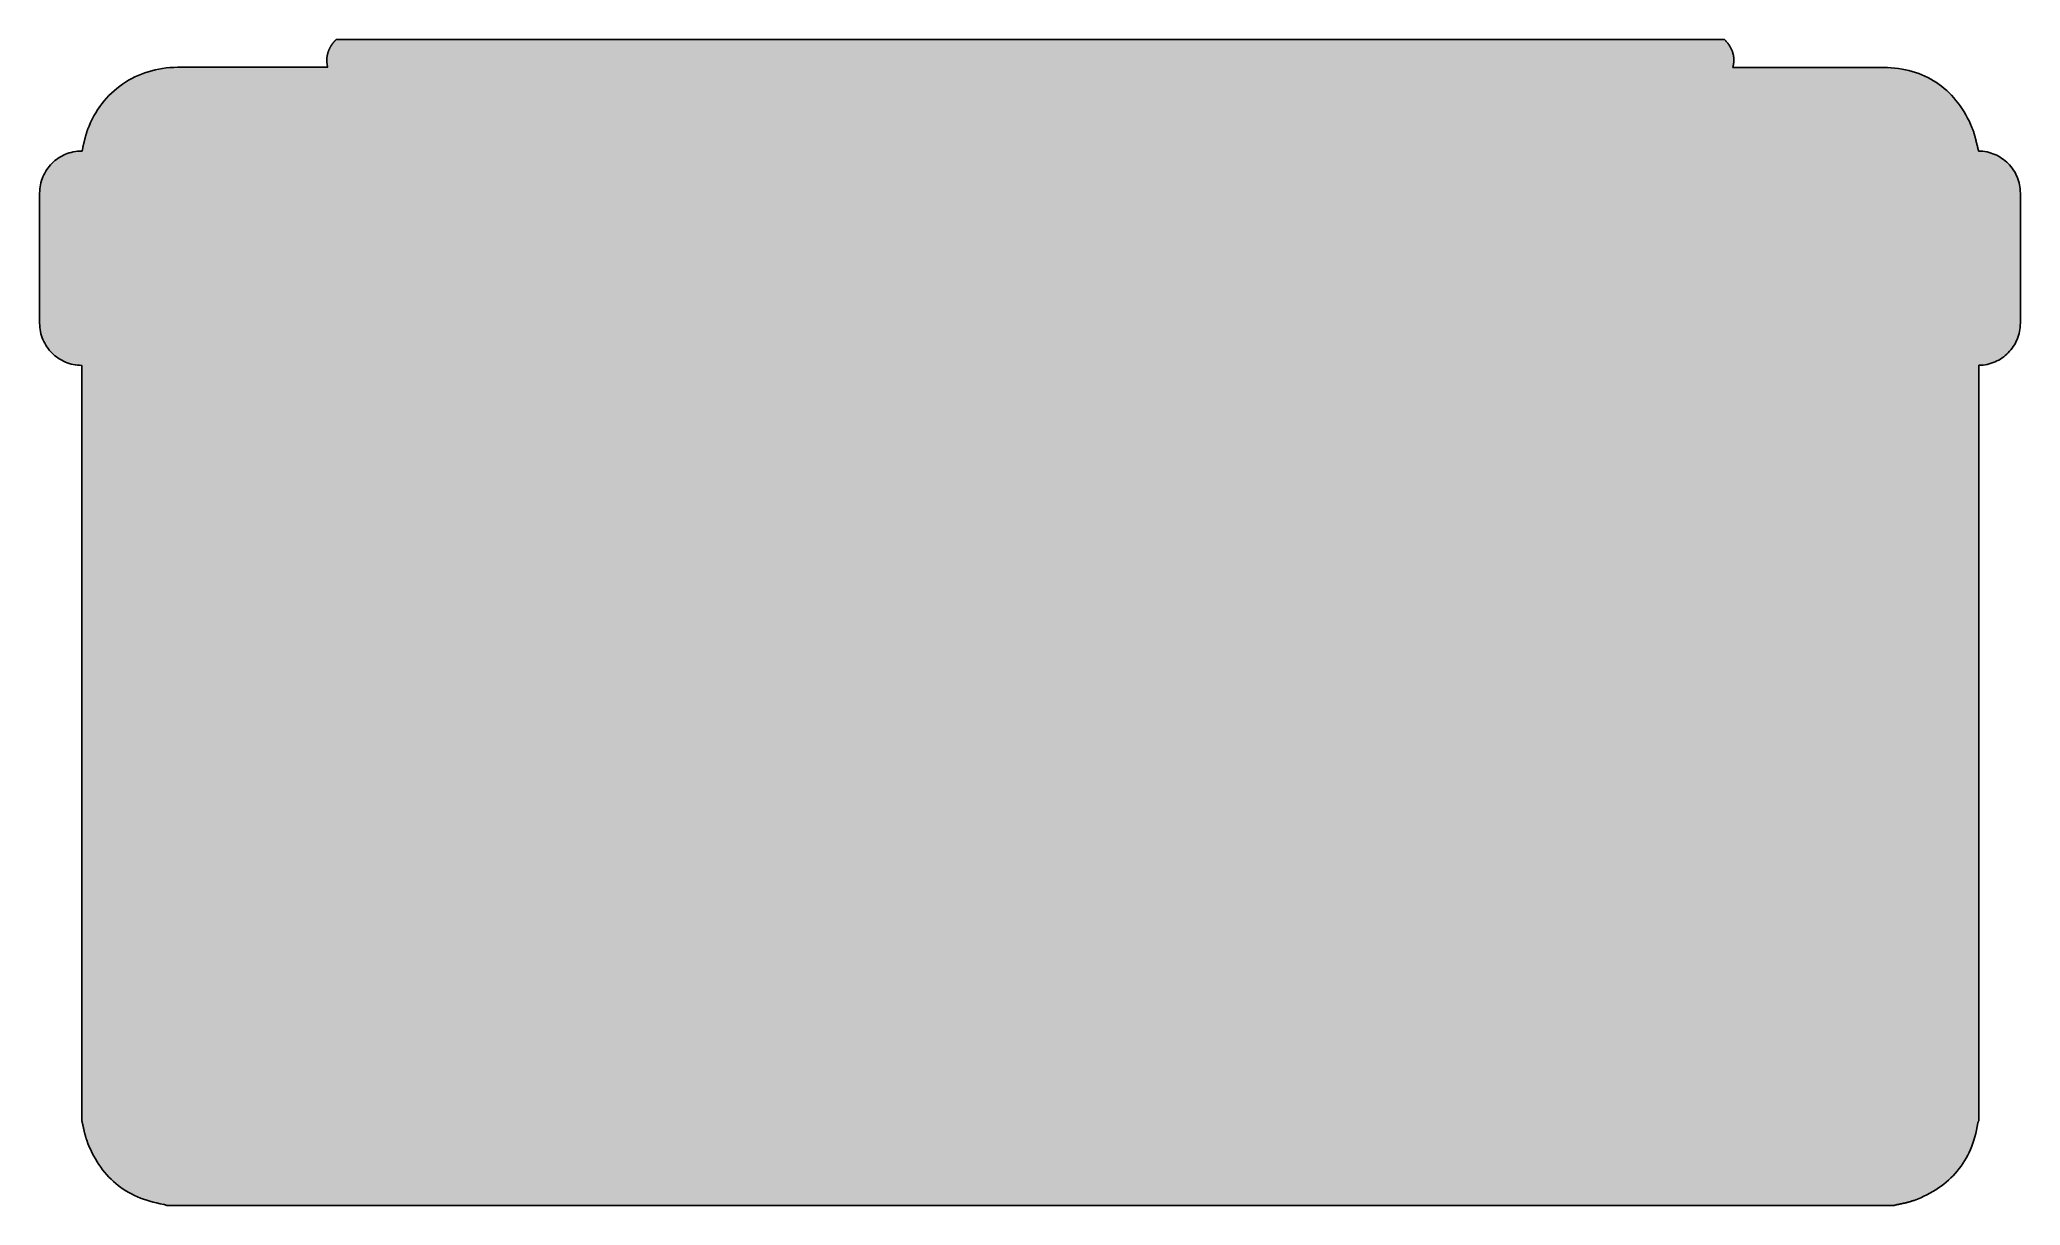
# Model space of a CAD drawing. Extents: x 82.7 to 132.4, y -12.6 to 16.7.
import ezdxf

# ---------------------------------------------------------------- set-up
doc = ezdxf.new("R2010")
doc.units = 0
doc.header["$MEASUREMENT"] = 0
doc.layers.add('BOARD_ART', color=7, linetype='CONTINUOUS')

msp = doc.modelspace()

# ---------------------------------------------------------------- hatches: boundary and pattern name
at = {"layer": 'BOARD_ART'}
h = msp.add_hatch(color=7, dxfattribs=at)
h.dxf.hatch_style = 2
h.paths.add_polyline_path([(131.304, 13.859), (131.298, 13.88), (131.293, 13.901), (131.287, 13.921), (131.282, 13.942), (131.277, 13.963), (131.272, 13.984), (131.267, 14.004), (131.261, 14.025), (131.256, 14.046), (131.251, 14.067), (131.246, 14.088), (131.241, 14.109), (131.236, 14.13), (131.231, 14.15), (131.226, 14.171), (131.22, 14.192), (131.215, 14.212), (131.209, 14.233), (131.204, 14.254), (131.198, 14.274), (131.192, 14.295), (131.186, 14.315), (131.18, 14.335), (131.173, 14.355), (131.166, 14.375), (131.159, 14.395), (131.152, 14.415), (131.145, 14.435), (131.137, 14.454), (131.129, 14.474), (131.121, 14.493), (131.112, 14.512), (131.072, 14.599), (131.029, 14.682), (130.985, 14.764), (130.938, 14.842), (130.89, 14.918), (130.841, 14.991), (130.789, 15.062), (130.735, 15.13), (130.68, 15.196), (130.623, 15.258), (130.564, 15.318), (130.504, 15.376), (130.441, 15.431), (130.377, 15.483), (130.311, 15.532), (130.244, 15.579), (130.174, 15.623), (130.103, 15.665), (130.03, 15.703), (129.956, 15.739), (129.879, 15.772), (129.801, 15.803), (129.721, 15.831), (129.64, 15.856), (129.557, 15.878), (129.472, 15.897), (129.385, 15.914), (129.297, 15.928), (129.206, 15.939), (129.115, 15.947), (129.021, 15.953), (128.926, 15.956), (128.808, 15.956), (128.689, 15.956), (128.571, 15.956), (128.453, 15.956), (128.335, 15.956), (128.216, 15.956), (128.098, 15.956), (127.98, 15.956), (127.862, 15.956), (127.743, 15.956), (127.625, 15.956), (127.507, 15.956), (127.388, 15.956), (127.27, 15.956), (127.152, 15.956), (127.034, 15.956), (126.915, 15.956), (126.797, 15.956), (126.679, 15.957), (126.561, 15.957), (126.442, 15.957), (126.324, 15.957), (126.206, 15.957), (126.087, 15.957), (125.969, 15.957), (125.851, 15.957), (125.733, 15.957), (125.614, 15.957), (125.496, 15.957), (125.378, 15.957), (125.26, 15.957), (125.141, 15.957), (125.142, 15.959), (125.142, 15.96), (125.143, 15.962), (125.143, 15.963), (125.143, 15.964), (125.144, 15.966), (125.144, 15.967), (125.144, 15.969), (125.145, 15.97), (125.145, 15.972), (125.146, 15.973), (125.146, 15.975), (125.146, 15.976), (125.147, 15.978), (125.147, 15.979), (125.147, 15.98), (125.148, 15.982), (125.148, 15.983), (125.148, 15.985), (125.149, 15.986), (125.149, 15.988), (125.149, 15.989), (125.149, 15.991), (125.15, 15.992), (125.15, 15.994), (125.15, 15.995), (125.151, 15.996), (125.151, 15.998), (125.151, 15.999), (125.152, 16.001), (125.152, 16.002), (125.152, 16.004), (125.152, 16.005), (125.152, 16.006), (125.153, 16.008), (125.153, 16.009), (125.153, 16.01), (125.153, 16.011), (125.153, 16.013), (125.154, 16.014), (125.154, 16.015), (125.154, 16.016), (125.154, 16.018), (125.154, 16.019), (125.155, 16.02), (125.155, 16.021), (125.155, 16.022), (125.155, 16.024), (125.155, 16.025), (125.156, 16.026), (125.156, 16.027), (125.156, 16.028), (125.156, 16.03), (125.157, 16.031), (125.157, 16.032), (125.157, 16.033), (125.157, 16.034), (125.157, 16.036), (125.158, 16.037), (125.158, 16.038), (125.158, 16.039), (125.158, 16.04), (125.158, 16.041), (125.158, 16.043), (125.159, 16.044), (125.159, 16.045), (125.159, 16.046), (125.159, 16.048), (125.16, 16.049), (125.16, 16.05), (125.16, 16.052), (125.16, 16.053), (125.161, 16.054), (125.161, 16.056), (125.161, 16.057), (125.161, 16.058), (125.161, 16.06), (125.162, 16.061), (125.162, 16.062), (125.162, 16.063), (125.162, 16.065), (125.162, 16.066), (125.162, 16.067), (125.162, 16.069), (125.162, 16.07), (125.163, 16.071), (125.163, 16.073), (125.163, 16.074), (125.163, 16.075), (125.163, 16.077), (125.163, 16.078), (125.163, 16.079), (125.163, 16.08), (125.163, 16.082), (125.163, 16.083), (125.163, 16.084), (125.163, 16.086), (125.164, 16.088), (125.164, 16.09), (125.164, 16.091), (125.164, 16.093), (125.164, 16.095), (125.165, 16.097), (125.165, 16.099), (125.165, 16.1), (125.165, 16.102), (125.165, 16.104), (125.165, 16.106), (125.165, 16.108), (125.166, 16.109), (125.166, 16.111), (125.166, 16.113), (125.166, 16.115), (125.166, 16.117), (125.166, 16.119), (125.166, 16.12), (125.166, 16.122), (125.166, 16.124), (125.166, 16.126), (125.166, 16.128), (125.166, 16.129), (125.166, 16.131), (125.166, 16.133), (125.166, 16.135), (125.166, 16.137), (125.166, 16.138), (125.166, 16.14), (125.166, 16.142), (125.166, 16.159), (125.165, 16.176), (125.164, 16.193), (125.163, 16.21), (125.161, 16.227), (125.158, 16.244), (125.155, 16.26), (125.152, 16.277), (125.148, 16.293), (125.144, 16.31), (125.139, 16.326), (125.134, 16.343), (125.129, 16.359), (125.123, 16.375), (125.116, 16.391), (125.109, 16.407), (125.102, 16.423), (125.094, 16.439), (125.086, 16.455), (125.077, 16.471), (125.068, 16.486), (125.058, 16.502), (125.048, 16.517), (125.037, 16.533), (125.026, 16.548), (125.014, 16.564), (125.002, 16.579), (124.99, 16.594), (124.977, 16.609), (124.963, 16.624), (124.949, 16.639), (124.935, 16.654), (123.847, 16.654), (122.759, 16.654), (121.67, 16.654), (120.582, 16.654), (119.494, 16.654), (118.406, 16.654), (117.318, 16.654), (116.23, 16.654), (115.141, 16.654), (114.053, 16.654), (112.965, 16.654), (111.877, 16.654), (110.789, 16.654), (109.7, 16.654), (108.612, 16.654), (107.524, 16.654), (106.436, 16.654), (105.348, 16.654), (104.26, 16.654), (103.171, 16.654), (102.083, 16.654), (100.995, 16.654), (99.907, 16.654), (98.819, 16.654), (97.731, 16.654), (96.642, 16.654), (95.554, 16.654), (94.466, 16.654), (93.378, 16.654), (92.29, 16.654), (91.202, 16.654), (90.113, 16.654), (90.11, 16.65), (90.106, 16.646), (90.103, 16.643), (90.099, 16.639), (90.096, 16.635), (90.092, 16.631), (90.089, 16.627), (90.085, 16.624), (90.082, 16.62), (90.078, 16.616), (90.075, 16.612), (90.072, 16.609), (90.068, 16.605), (90.065, 16.601), (90.062, 16.597), (90.059, 16.593), (90.056, 16.59), (90.052, 16.586), (90.049, 16.582), (90.046, 16.578), (90.043, 16.574), (90.04, 16.571), (90.037, 16.567), (90.034, 16.563), (90.031, 16.559), (90.028, 16.556), (90.025, 16.552), (90.022, 16.548), (90.019, 16.544), (90.017, 16.54), (90.014, 16.537), (90.011, 16.533), (90.009, 16.53), (90.007, 16.526), (90.004, 16.523), (90.002, 16.52), (90, 16.517), (89.998, 16.514), (89.996, 16.51), (89.994, 16.507), (89.992, 16.504), (89.99, 16.5), (89.988, 16.497), (89.986, 16.494), (89.984, 16.491), (89.982, 16.487), (89.98, 16.484), (89.978, 16.481), (89.976, 16.477), (89.974, 16.474), (89.972, 16.471), (89.97, 16.467), (89.968, 16.464), (89.967, 16.461), (89.965, 16.457), (89.963, 16.454), (89.961, 16.451), (89.96, 16.447), (89.958, 16.444), (89.957, 16.441), (89.955, 16.437), (89.953, 16.434), (89.952, 16.431), (89.95, 16.427), (89.949, 16.424), (89.947, 16.421), (89.946, 16.418), (89.944, 16.415), (89.943, 16.411), (89.941, 16.408), (89.94, 16.405), (89.938, 16.402), (89.937, 16.399), (89.935, 16.395), (89.934, 16.392), (89.933, 16.389), (89.931, 16.386), (89.93, 16.383), (89.929, 16.379), (89.927, 16.376), (89.926, 16.373), (89.925, 16.37), (89.924, 16.367), (89.922, 16.363), (89.921, 16.36), (89.92, 16.357), (89.919, 16.354), (89.918, 16.351), (89.917, 16.347), (89.916, 16.344), (89.915, 16.341), (89.914, 16.338), (89.913, 16.335), (89.912, 16.331), (89.911, 16.328), (89.91, 16.325), (89.907, 16.314), (89.904, 16.303), (89.901, 16.292), (89.898, 16.281), (89.896, 16.27), (89.894, 16.259), (89.892, 16.248), (89.89, 16.237), (89.888, 16.225), (89.887, 16.214), (89.886, 16.203), (89.885, 16.192), (89.884, 16.18), (89.883, 16.169), (89.883, 16.158), (89.883, 16.146), (89.883, 16.135), (89.883, 16.123), (89.883, 16.112), (89.884, 16.1), (89.885, 16.089), (89.886, 16.077), (89.887, 16.066), (89.888, 16.054), (89.89, 16.042), (89.891, 16.031), (89.893, 16.019), (89.895, 16.007), (89.898, 15.996), (89.9, 15.984), (89.903, 15.972), (89.905, 15.96), (89.788, 15.96), (89.67, 15.96), (89.552, 15.96), (89.434, 15.96), (89.317, 15.96), (89.199, 15.96), (89.081, 15.96), (88.964, 15.96), (88.846, 15.96), (88.728, 15.96), (88.61, 15.96), (88.493, 15.96), (88.375, 15.96), (88.257, 15.96), (88.139, 15.96), (88.022, 15.96), (87.904, 15.96), (87.786, 15.96), (87.668, 15.96), (87.551, 15.96), (87.433, 15.96), (87.315, 15.96), (87.197, 15.96), (87.08, 15.96), (86.962, 15.96), (86.844, 15.96), (86.726, 15.96), (86.609, 15.96), (86.491, 15.96), (86.373, 15.96), (86.256, 15.96), (86.138, 15.96), (86.042, 15.958), (85.948, 15.953), (85.854, 15.944), (85.762, 15.932), (85.671, 15.916), (85.58, 15.898), (85.492, 15.875), (85.404, 15.85), (85.318, 15.822), (85.233, 15.79), (85.15, 15.755), (85.069, 15.718), (84.989, 15.677), (84.911, 15.633), (84.835, 15.587), (84.76, 15.537), (84.688, 15.485), (84.618, 15.43), (84.549, 15.373), (84.483, 15.312), (84.42, 15.25), (84.358, 15.184), (84.299, 15.116), (84.242, 15.046), (84.188, 14.973), (84.136, 14.897), (84.087, 14.82), (84.041, 14.74), (83.998, 14.657), (83.957, 14.573), (83.919, 14.486), (83.885, 14.398), (83.879, 14.381), (83.873, 14.365), (83.867, 14.348), (83.862, 14.332), (83.857, 14.315), (83.852, 14.299), (83.847, 14.282), (83.842, 14.266), (83.837, 14.249), (83.833, 14.232), (83.828, 14.215), (83.824, 14.199), (83.82, 14.182), (83.815, 14.165), (83.811, 14.148), (83.807, 14.131), (83.803, 14.114), (83.799, 14.097), (83.795, 14.08), (83.792, 14.063), (83.788, 14.046), (83.784, 14.029), (83.78, 14.012), (83.776, 13.995), (83.772, 13.978), (83.768, 13.961), (83.765, 13.944), (83.761, 13.927), (83.757, 13.911), (83.753, 13.894), (83.748, 13.877), (83.744, 13.86), (83.744, 13.86), (83.744, 13.86), (83.744, 13.86), (83.744, 13.86), (83.743, 13.86), (83.743, 13.86), (83.743, 13.86), (83.743, 13.86), (83.743, 13.86), (83.743, 13.86), (83.742, 13.86), (83.742, 13.86), (83.742, 13.86), (83.742, 13.86), (83.742, 13.86), (83.742, 13.86), (83.741, 13.86), (83.741, 13.86), (83.741, 13.86), (83.741, 13.86), (83.741, 13.86), (83.74, 13.86), (83.74, 13.86), (83.74, 13.86), (83.74, 13.86), (83.74, 13.86), (83.74, 13.86), (83.739, 13.86), (83.739, 13.86), (83.739, 13.86), (83.739, 13.86), (83.739, 13.86), (83.684, 13.859), (83.631, 13.855), (83.578, 13.848), (83.525, 13.839), (83.474, 13.827), (83.424, 13.813), (83.375, 13.796), (83.327, 13.777), (83.28, 13.756), (83.234, 13.733), (83.19, 13.707), (83.147, 13.68), (83.106, 13.65), (83.066, 13.619), (83.027, 13.585), (82.99, 13.55), (82.955, 13.514), (82.922, 13.475), (82.891, 13.435), (82.861, 13.394), (82.834, 13.351), (82.808, 13.306), (82.785, 13.261), (82.764, 13.214), (82.745, 13.166), (82.728, 13.117), (82.714, 13.066), (82.702, 13.015), (82.693, 12.963), (82.686, 12.91), (82.682, 12.856), (82.68, 12.802), (82.68, 12.7), (82.68, 12.598), (82.68, 12.496), (82.68, 12.395), (82.68, 12.293), (82.68, 12.191), (82.68, 12.089), (82.68, 11.987), (82.68, 11.885), (82.68, 11.784), (82.68, 11.682), (82.68, 11.58), (82.68, 11.478), (82.68, 11.376), (82.68, 11.274), (82.68, 11.172), (82.68, 11.071), (82.68, 10.969), (82.68, 10.867), (82.68, 10.765), (82.68, 10.663), (82.68, 10.561), (82.68, 10.46), (82.68, 10.358), (82.68, 10.256), (82.68, 10.154), (82.68, 10.052), (82.68, 9.95), (82.68, 9.848), (82.68, 9.747), (82.68, 9.645), (82.68, 9.543), (82.682, 9.488), (82.686, 9.435), (82.693, 9.382), (82.702, 9.33), (82.714, 9.278), (82.728, 9.228), (82.745, 9.179), (82.764, 9.131), (82.785, 9.084), (82.808, 9.038), (82.834, 8.994), (82.861, 8.951), (82.891, 8.91), (82.922, 8.87), (82.955, 8.831), (82.99, 8.795), (83.027, 8.76), (83.066, 8.726), (83.106, 8.695), (83.147, 8.665), (83.19, 8.638), (83.234, 8.612), (83.28, 8.589), (83.327, 8.568), (83.375, 8.549), (83.424, 8.532), (83.474, 8.518), (83.525, 8.506), (83.578, 8.497), (83.631, 8.49), (83.684, 8.486), (83.739, 8.485), (83.739, 8.485), (83.739, 8.485), (83.739, 8.485), (83.739, 8.485), (83.739, 8.485), (83.739, 8.485), (83.739, 8.485), (83.739, 8.485), (83.739, 8.485), (83.739, 8.485), (83.739, 8.485), (83.739, 8.485), (83.739, 8.485), (83.739, 8.485), (83.739, 8.485), (83.739, 8.485), (83.739, 8.485), (83.739, 8.485), (83.739, 8.485), (83.739, 8.485), (83.739, 8.485), (83.739, 8.485), (83.739, 8.485), (83.739, 8.485), (83.739, 8.485), (83.739, 8.485), (83.739, 8.485), (83.739, 8.485), (83.739, 8.485), (83.739, 8.485), (83.739, 8.485), (83.739, 8.485), (83.739, 7.893), (83.739, 7.301), (83.739, 6.709), (83.739, 6.117), (83.739, 5.525), (83.739, 4.933), (83.739, 4.341), (83.739, 3.749), (83.739, 3.157), (83.739, 2.565), (83.739, 1.973), (83.739, 1.381), (83.739, 0.789), (83.739, 0.198), (83.739, -0.394), (83.739, -0.986), (83.739, -1.578), (83.739, -2.17), (83.739, -2.762), (83.739, -3.354), (83.739, -3.946), (83.739, -4.538), (83.739, -5.13), (83.739, -5.722), (83.739, -6.314), (83.739, -6.906), (83.739, -7.497), (83.739, -8.089), (83.739, -8.681), (83.739, -9.273), (83.739, -9.865), (83.739, -10.457), (83.743, -10.472), (83.746, -10.487), (83.75, -10.503), (83.753, -10.518), (83.757, -10.533), (83.76, -10.549), (83.764, -10.564), (83.767, -10.579), (83.77, -10.595), (83.774, -10.61), (83.777, -10.626), (83.781, -10.641), (83.784, -10.656), (83.787, -10.671), (83.791, -10.687), (83.794, -10.702), (83.798, -10.717), (83.801, -10.733), (83.805, -10.748), (83.809, -10.763), (83.812, -10.778), (83.816, -10.793), (83.82, -10.808), (83.824, -10.823), (83.828, -10.839), (83.833, -10.854), (83.837, -10.868), (83.842, -10.883), (83.846, -10.898), (83.851, -10.913), (83.856, -10.928), (83.861, -10.943), (83.893, -11.027), (83.926, -11.11), (83.962, -11.19), (83.999, -11.268), (84.038, -11.344), (84.079, -11.417), (84.121, -11.489), (84.166, -11.558), (84.212, -11.625), (84.261, -11.69), (84.311, -11.752), (84.363, -11.813), (84.417, -11.871), (84.472, -11.927), (84.53, -11.981), (84.589, -12.032), (84.65, -12.081), (84.713, -12.129), (84.778, -12.173), (84.845, -12.216), (84.914, -12.257), (84.984, -12.295), (85.057, -12.331), (85.131, -12.365), (85.207, -12.396), (85.285, -12.426), (85.365, -12.453), (85.446, -12.478), (85.53, -12.5), (85.615, -12.521), (85.703, -12.539), (85.792, -12.555), (85.794, -12.555), (85.796, -12.556), (85.799, -12.556), (85.801, -12.557), (85.803, -12.558), (85.806, -12.558), (85.808, -12.559), (85.81, -12.56), (85.812, -12.56), (85.815, -12.561), (85.817, -12.562), (85.819, -12.563), (85.821, -12.564), (85.824, -12.565), (85.826, -12.565), (85.828, -12.566), (85.83, -12.567), (85.832, -12.568), (85.835, -12.569), (85.837, -12.57), (85.839, -12.571), (85.841, -12.572), (85.843, -12.573), (85.846, -12.574), (85.848, -12.575), (85.85, -12.576), (85.852, -12.577), (85.854, -12.578), (85.857, -12.579), (85.859, -12.579), (85.861, -12.58), (85.863, -12.581), (87.217, -12.581), (88.571, -12.581), (89.925, -12.581), (91.278, -12.581), (92.632, -12.581), (93.986, -12.581), (95.34, -12.581), (96.694, -12.581), (98.047, -12.581), (99.401, -12.581), (100.755, -12.581), (102.109, -12.581), (103.463, -12.581), (104.817, -12.581), (106.17, -12.581), (107.524, -12.581), (108.878, -12.581), (110.232, -12.581), (111.586, -12.581), (112.939, -12.581), (114.293, -12.581), (115.647, -12.581), (117.001, -12.581), (118.355, -12.581), (119.708, -12.581), (121.062, -12.581), (122.416, -12.581), (123.77, -12.581), (125.124, -12.581), (126.478, -12.581), (127.831, -12.581), (129.185, -12.581), (129.201, -12.577), (129.216, -12.574), (129.232, -12.57), (129.248, -12.567), (129.263, -12.563), (129.279, -12.56), (129.295, -12.556), (129.311, -12.553), (129.327, -12.549), (129.342, -12.546), (129.358, -12.543), (129.374, -12.539), (129.39, -12.536), (129.406, -12.532), (129.422, -12.529), (129.437, -12.525), (129.453, -12.522), (129.469, -12.518), (129.485, -12.514), (129.5, -12.511), (129.516, -12.507), (129.532, -12.503), (129.547, -12.499), (129.563, -12.494), (129.578, -12.49), (129.594, -12.486), (129.609, -12.481), (129.624, -12.476), (129.64, -12.471), (129.655, -12.466), (129.67, -12.461), (129.685, -12.456), (129.769, -12.423), (129.851, -12.389), (129.93, -12.353), (130.008, -12.315), (130.083, -12.275), (130.157, -12.234), (130.228, -12.191), (130.297, -12.145), (130.363, -12.099), (130.428, -12.05), (130.49, -11.999), (130.55, -11.947), (130.608, -11.893), (130.664, -11.837), (130.717, -11.779), (130.769, -11.719), (130.818, -11.658), (130.865, -11.595), (130.909, -11.53), (130.952, -11.463), (130.992, -11.394), (131.03, -11.323), (131.065, -11.251), (131.099, -11.176), (131.13, -11.1), (131.159, -11.022), (131.186, -10.942), (131.21, -10.86), (131.232, -10.776), (131.252, -10.691), (131.269, -10.604), (131.285, -10.514), (131.285, -10.512), (131.285, -10.511), (131.286, -10.509), (131.286, -10.507), (131.287, -10.505), (131.287, -10.503), (131.288, -10.501), (131.289, -10.499), (131.289, -10.498), (131.29, -10.496), (131.291, -10.494), (131.291, -10.492), (131.292, -10.49), (131.293, -10.489), (131.294, -10.487), (131.295, -10.485), (131.296, -10.483), (131.297, -10.481), (131.297, -10.48), (131.298, -10.478), (131.299, -10.476), (131.3, -10.474), (131.301, -10.473), (131.302, -10.471), (131.303, -10.469), (131.304, -10.467), (131.305, -10.466), (131.306, -10.464), (131.307, -10.462), (131.308, -10.46), (131.309, -10.459), (131.31, -10.457), (131.31, -9.865), (131.31, -9.273), (131.31, -8.681), (131.31, -8.089), (131.31, -7.497), (131.31, -6.905), (131.31, -6.313), (131.31, -5.721), (131.31, -5.129), (131.31, -4.537), (131.31, -3.945), (131.31, -3.353), (131.31, -2.761), (131.31, -2.169), (131.31, -1.577), (131.31, -0.985), (131.31, -0.394), (131.31, 0.198), (131.31, 0.79), (131.31, 1.382), (131.31, 1.974), (131.31, 2.566), (131.31, 3.158), (131.31, 3.75), (131.31, 4.342), (131.31, 4.934), (131.31, 5.526), (131.31, 6.118), (131.31, 6.71), (131.31, 7.302), (131.31, 7.894), (131.31, 8.486), (131.363, 8.488), (131.416, 8.493), (131.468, 8.501), (131.52, 8.51), (131.57, 8.523), (131.62, 8.537), (131.668, 8.554), (131.716, 8.574), (131.762, 8.595), (131.807, 8.619), (131.85, 8.644), (131.893, 8.672), (131.933, 8.701), (131.973, 8.733), (132.011, 8.766), (132.047, 8.801), (132.081, 8.837), (132.114, 8.876), (132.145, 8.915), (132.174, 8.957), (132.201, 8.999), (132.226, 9.043), (132.249, 9.088), (132.27, 9.135), (132.288, 9.183), (132.305, 9.231), (132.319, 9.281), (132.33, 9.332), (132.339, 9.383), (132.346, 9.436), (132.35, 9.489), (132.351, 9.543), (132.351, 9.645), (132.351, 9.747), (132.351, 9.848), (132.351, 9.95), (132.351, 10.052), (132.351, 10.154), (132.351, 10.256), (132.351, 10.358), (132.351, 10.46), (132.351, 10.561), (132.351, 10.663), (132.351, 10.765), (132.351, 10.867), (132.351, 10.969), (132.351, 11.071), (132.351, 11.172), (132.351, 11.274), (132.351, 11.376), (132.351, 11.478), (132.351, 11.58), (132.351, 11.682), (132.351, 11.784), (132.351, 11.885), (132.351, 11.987), (132.351, 12.089), (132.351, 12.191), (132.351, 12.293), (132.351, 12.395), (132.351, 12.496), (132.351, 12.598), (132.351, 12.7), (132.351, 12.802), (132.35, 12.856), (132.346, 12.91), (132.339, 12.962), (132.33, 13.014), (132.318, 13.065), (132.304, 13.115), (132.288, 13.164), (132.269, 13.211), (132.248, 13.258), (132.225, 13.303), (132.2, 13.348), (132.173, 13.39), (132.143, 13.432), (132.112, 13.471), (132.079, 13.51), (132.045, 13.546), (132.008, 13.581), (131.97, 13.614), (131.931, 13.646), (131.89, 13.675), (131.847, 13.703), (131.803, 13.729), (131.758, 13.752), (131.712, 13.773), (131.664, 13.792), (131.615, 13.809), (131.566, 13.824), (131.515, 13.836), (131.463, 13.846), (131.411, 13.853), (131.358, 13.857)])

# ---------------------------------------------------------------- linework, layer by layer
at = {"layer": 'BOARD_ART', "color": 7}
msp.add_lwpolyline([(131.304, 13.859), (131.298, 13.88), (131.293, 13.901), (131.287, 13.921), (131.282, 13.942), (131.277, 13.963), (131.272, 13.984), (131.267, 14.004), (131.261, 14.025), (131.256, 14.046), (131.251, 14.067), (131.246, 14.088), (131.241, 14.109), (131.236, 14.13), (131.231, 14.15), (131.226, 14.171), (131.22, 14.192), (131.215, 14.212), (131.209, 14.233), (131.204, 14.254), (131.198, 14.274), (131.192, 14.295), (131.186, 14.315), (131.18, 14.335), (131.173, 14.355), (131.166, 14.375), (131.159, 14.395), (131.152, 14.415), (131.145, 14.435), (131.137, 14.454), (131.129, 14.474), (131.121, 14.493), (131.112, 14.512), (131.072, 14.599), (131.029, 14.682), (130.985, 14.764), (130.938, 14.842), (130.89, 14.918), (130.841, 14.991), (130.789, 15.062), (130.735, 15.13), (130.68, 15.196), (130.623, 15.258), (130.564, 15.318), (130.504, 15.376), (130.441, 15.431), (130.377, 15.483), (130.311, 15.532), (130.244, 15.579), (130.174, 15.623), (130.103, 15.665), (130.03, 15.703), (129.956, 15.739), (129.879, 15.772), (129.801, 15.803), (129.721, 15.831), (129.64, 15.856), (129.557, 15.878), (129.472, 15.897), (129.385, 15.914), (129.297, 15.928), (129.206, 15.939), (129.115, 15.947), (129.021, 15.953), (128.926, 15.956), (128.808, 15.956), (128.689, 15.956), (128.571, 15.956), (128.453, 15.956), (128.335, 15.956), (128.216, 15.956), (128.098, 15.956), (127.98, 15.956), (127.862, 15.956), (127.743, 15.956), (127.625, 15.956), (127.507, 15.956), (127.388, 15.956), (127.27, 15.956), (127.152, 15.956), (127.034, 15.956), (126.915, 15.956), (126.797, 15.956), (126.679, 15.957), (126.561, 15.957), (126.442, 15.957), (126.324, 15.957), (126.206, 15.957), (126.087, 15.957), (125.969, 15.957), (125.851, 15.957), (125.733, 15.957), (125.614, 15.957), (125.496, 15.957), (125.378, 15.957), (125.26, 15.957), (125.141, 15.957), (125.142, 15.959), (125.142, 15.96), (125.143, 15.962), (125.143, 15.963), (125.143, 15.964), (125.144, 15.966), (125.144, 15.967), (125.144, 15.969), (125.145, 15.97), (125.145, 15.972), (125.146, 15.973), (125.146, 15.975), (125.146, 15.976), (125.147, 15.978), (125.147, 15.979), (125.147, 15.98), (125.148, 15.982), (125.148, 15.983), (125.148, 15.985), (125.149, 15.986), (125.149, 15.988), (125.149, 15.989), (125.149, 15.991), (125.15, 15.992), (125.15, 15.994), (125.15, 15.995), (125.151, 15.996), (125.151, 15.998), (125.151, 15.999), (125.152, 16.001), (125.152, 16.002), (125.152, 16.004), (125.152, 16.005), (125.152, 16.006), (125.153, 16.008), (125.153, 16.009), (125.153, 16.01), (125.153, 16.011), (125.153, 16.013), (125.154, 16.014), (125.154, 16.015), (125.154, 16.016), (125.154, 16.018), (125.154, 16.019), (125.155, 16.02), (125.155, 16.021), (125.155, 16.022), (125.155, 16.024), (125.155, 16.025), (125.156, 16.026), (125.156, 16.027), (125.156, 16.028), (125.156, 16.03), (125.157, 16.031), (125.157, 16.032), (125.157, 16.033), (125.157, 16.034), (125.157, 16.036), (125.158, 16.037), (125.158, 16.038), (125.158, 16.039), (125.158, 16.04), (125.158, 16.041), (125.158, 16.043), (125.159, 16.044), (125.159, 16.045), (125.159, 16.046), (125.159, 16.048), (125.16, 16.049), (125.16, 16.05), (125.16, 16.052), (125.16, 16.053), (125.161, 16.054), (125.161, 16.056), (125.161, 16.057), (125.161, 16.058), (125.161, 16.06), (125.162, 16.061), (125.162, 16.062), (125.162, 16.063), (125.162, 16.065), (125.162, 16.066), (125.162, 16.067), (125.162, 16.069), (125.162, 16.07), (125.163, 16.071), (125.163, 16.073), (125.163, 16.074), (125.163, 16.075), (125.163, 16.077), (125.163, 16.078), (125.163, 16.079), (125.163, 16.08), (125.163, 16.082), (125.163, 16.083), (125.163, 16.084), (125.163, 16.086), (125.164, 16.088), (125.164, 16.09), (125.164, 16.091), (125.164, 16.093), (125.164, 16.095), (125.165, 16.097), (125.165, 16.099), (125.165, 16.1), (125.165, 16.102), (125.165, 16.104), (125.165, 16.106), (125.165, 16.108), (125.166, 16.109), (125.166, 16.111), (125.166, 16.113), (125.166, 16.115), (125.166, 16.117), (125.166, 16.119), (125.166, 16.12), (125.166, 16.122), (125.166, 16.124), (125.166, 16.126), (125.166, 16.128), (125.166, 16.129), (125.166, 16.131), (125.166, 16.133), (125.166, 16.135), (125.166, 16.137), (125.166, 16.138), (125.166, 16.14), (125.166, 16.142), (125.166, 16.159), (125.165, 16.176), (125.164, 16.193), (125.163, 16.21), (125.161, 16.227), (125.158, 16.244), (125.155, 16.26), (125.152, 16.277), (125.148, 16.293), (125.144, 16.31), (125.139, 16.326), (125.134, 16.343), (125.129, 16.359), (125.123, 16.375), (125.116, 16.391), (125.109, 16.407), (125.102, 16.423), (125.094, 16.439), (125.086, 16.455), (125.077, 16.471), (125.068, 16.486), (125.058, 16.502), (125.048, 16.517), (125.037, 16.533), (125.026, 16.548), (125.014, 16.564), (125.002, 16.579), (124.99, 16.594), (124.977, 16.609), (124.963, 16.624), (124.949, 16.639), (124.935, 16.654), (123.847, 16.654), (122.759, 16.654), (121.67, 16.654), (120.582, 16.654), (119.494, 16.654), (118.406, 16.654), (117.318, 16.654), (116.23, 16.654), (115.141, 16.654), (114.053, 16.654), (112.965, 16.654), (111.877, 16.654), (110.789, 16.654), (109.7, 16.654), (108.612, 16.654), (107.524, 16.654), (106.436, 16.654), (105.348, 16.654), (104.26, 16.654), (103.171, 16.654), (102.083, 16.654), (100.995, 16.654), (99.907, 16.654), (98.819, 16.654), (97.731, 16.654), (96.642, 16.654), (95.554, 16.654), (94.466, 16.654), (93.378, 16.654), (92.29, 16.654), (91.202, 16.654), (90.113, 16.654), (90.11, 16.65), (90.106, 16.646), (90.103, 16.643), (90.099, 16.639), (90.096, 16.635), (90.092, 16.631), (90.089, 16.627), (90.085, 16.624), (90.082, 16.62), (90.078, 16.616), (90.075, 16.612), (90.072, 16.609), (90.068, 16.605), (90.065, 16.601), (90.062, 16.597), (90.059, 16.593), (90.056, 16.59), (90.052, 16.586), (90.049, 16.582), (90.046, 16.578), (90.043, 16.574), (90.04, 16.571), (90.037, 16.567), (90.034, 16.563), (90.031, 16.559), (90.028, 16.556), (90.025, 16.552), (90.022, 16.548), (90.019, 16.544), (90.017, 16.54), (90.014, 16.537), (90.011, 16.533), (90.009, 16.53), (90.007, 16.526), (90.004, 16.523), (90.002, 16.52), (90, 16.517), (89.998, 16.514), (89.996, 16.51), (89.994, 16.507), (89.992, 16.504), (89.99, 16.5), (89.988, 16.497), (89.986, 16.494), (89.984, 16.491), (89.982, 16.487), (89.98, 16.484), (89.978, 16.481), (89.976, 16.477), (89.974, 16.474), (89.972, 16.471), (89.97, 16.467), (89.968, 16.464), (89.967, 16.461), (89.965, 16.457), (89.963, 16.454), (89.961, 16.451), (89.96, 16.447), (89.958, 16.444), (89.957, 16.441), (89.955, 16.437), (89.953, 16.434), (89.952, 16.431), (89.95, 16.427), (89.949, 16.424), (89.947, 16.421), (89.946, 16.418), (89.944, 16.415), (89.943, 16.411), (89.941, 16.408), (89.94, 16.405), (89.938, 16.402), (89.937, 16.399), (89.935, 16.395), (89.934, 16.392), (89.933, 16.389), (89.931, 16.386), (89.93, 16.383), (89.929, 16.379), (89.927, 16.376), (89.926, 16.373), (89.925, 16.37), (89.924, 16.367), (89.922, 16.363), (89.921, 16.36), (89.92, 16.357), (89.919, 16.354), (89.918, 16.351), (89.917, 16.347), (89.916, 16.344), (89.915, 16.341), (89.914, 16.338), (89.913, 16.335), (89.912, 16.331), (89.911, 16.328), (89.91, 16.325), (89.907, 16.314), (89.904, 16.303), (89.901, 16.292), (89.898, 16.281), (89.896, 16.27), (89.894, 16.259), (89.892, 16.248), (89.89, 16.237), (89.888, 16.225), (89.887, 16.214), (89.886, 16.203), (89.885, 16.192), (89.884, 16.18), (89.883, 16.169), (89.883, 16.158), (89.883, 16.146), (89.883, 16.135), (89.883, 16.123), (89.883, 16.112), (89.884, 16.1), (89.885, 16.089), (89.886, 16.077), (89.887, 16.066), (89.888, 16.054), (89.89, 16.042), (89.891, 16.031), (89.893, 16.019), (89.895, 16.007), (89.898, 15.996), (89.9, 15.984), (89.903, 15.972), (89.905, 15.96), (89.788, 15.96), (89.67, 15.96), (89.552, 15.96), (89.434, 15.96), (89.317, 15.96), (89.199, 15.96), (89.081, 15.96), (88.964, 15.96), (88.846, 15.96), (88.728, 15.96), (88.61, 15.96), (88.493, 15.96), (88.375, 15.96), (88.257, 15.96), (88.139, 15.96), (88.022, 15.96), (87.904, 15.96), (87.786, 15.96), (87.668, 15.96), (87.551, 15.96), (87.433, 15.96), (87.315, 15.96), (87.197, 15.96), (87.08, 15.96), (86.962, 15.96), (86.844, 15.96), (86.726, 15.96), (86.609, 15.96), (86.491, 15.96), (86.373, 15.96), (86.256, 15.96), (86.138, 15.96), (86.042, 15.958), (85.948, 15.953), (85.854, 15.944), (85.762, 15.932), (85.671, 15.916), (85.58, 15.898), (85.492, 15.875), (85.404, 15.85), (85.318, 15.822), (85.233, 15.79), (85.15, 15.755), (85.069, 15.718), (84.989, 15.677), (84.911, 15.633), (84.835, 15.587), (84.76, 15.537), (84.688, 15.485), (84.618, 15.43), (84.549, 15.373), (84.483, 15.312), (84.42, 15.25), (84.358, 15.184), (84.299, 15.116), (84.242, 15.046), (84.188, 14.973), (84.136, 14.897), (84.087, 14.82), (84.041, 14.74), (83.998, 14.657), (83.957, 14.573), (83.919, 14.486), (83.885, 14.398), (83.879, 14.381), (83.873, 14.365), (83.867, 14.348), (83.862, 14.332), (83.857, 14.315), (83.852, 14.299), (83.847, 14.282), (83.842, 14.266), (83.837, 14.249), (83.833, 14.232), (83.828, 14.215), (83.824, 14.199), (83.82, 14.182), (83.815, 14.165), (83.811, 14.148), (83.807, 14.131), (83.803, 14.114), (83.799, 14.097), (83.795, 14.08), (83.792, 14.063), (83.788, 14.046), (83.784, 14.029), (83.78, 14.012), (83.776, 13.995), (83.772, 13.978), (83.768, 13.961), (83.765, 13.944), (83.761, 13.927), (83.757, 13.911), (83.753, 13.894), (83.748, 13.877), (83.744, 13.86), (83.744, 13.86), (83.744, 13.86), (83.744, 13.86), (83.744, 13.86), (83.743, 13.86), (83.743, 13.86), (83.743, 13.86), (83.743, 13.86), (83.743, 13.86), (83.743, 13.86), (83.742, 13.86), (83.742, 13.86), (83.742, 13.86), (83.742, 13.86), (83.742, 13.86), (83.742, 13.86), (83.741, 13.86), (83.741, 13.86), (83.741, 13.86), (83.741, 13.86), (83.741, 13.86), (83.74, 13.86), (83.74, 13.86), (83.74, 13.86), (83.74, 13.86), (83.74, 13.86), (83.74, 13.86), (83.739, 13.86), (83.739, 13.86), (83.739, 13.86), (83.739, 13.86), (83.739, 13.86), (83.684, 13.859), (83.631, 13.855), (83.578, 13.848), (83.525, 13.839), (83.474, 13.827), (83.424, 13.813), (83.375, 13.796), (83.327, 13.777), (83.28, 13.756), (83.234, 13.733), (83.19, 13.707), (83.147, 13.68), (83.106, 13.65), (83.066, 13.619), (83.027, 13.585), (82.99, 13.55), (82.955, 13.514), (82.922, 13.475), (82.891, 13.435), (82.861, 13.394), (82.834, 13.351), (82.808, 13.306), (82.785, 13.261), (82.764, 13.214), (82.745, 13.166), (82.728, 13.117), (82.714, 13.066), (82.702, 13.015), (82.693, 12.963), (82.686, 12.91), (82.682, 12.856), (82.68, 12.802), (82.68, 12.7), (82.68, 12.598), (82.68, 12.496), (82.68, 12.395), (82.68, 12.293), (82.68, 12.191), (82.68, 12.089), (82.68, 11.987), (82.68, 11.885), (82.68, 11.784), (82.68, 11.682), (82.68, 11.58), (82.68, 11.478), (82.68, 11.376), (82.68, 11.274), (82.68, 11.172), (82.68, 11.071), (82.68, 10.969), (82.68, 10.867), (82.68, 10.765), (82.68, 10.663), (82.68, 10.561), (82.68, 10.46), (82.68, 10.358), (82.68, 10.256), (82.68, 10.154), (82.68, 10.052), (82.68, 9.95), (82.68, 9.848), (82.68, 9.747), (82.68, 9.645), (82.68, 9.543), (82.682, 9.488), (82.686, 9.435), (82.693, 9.382), (82.702, 9.33), (82.714, 9.278), (82.728, 9.228), (82.745, 9.179), (82.764, 9.131), (82.785, 9.084), (82.808, 9.038), (82.834, 8.994), (82.861, 8.951), (82.891, 8.91), (82.922, 8.87), (82.955, 8.831), (82.99, 8.795), (83.027, 8.76), (83.066, 8.726), (83.106, 8.695), (83.147, 8.665), (83.19, 8.638), (83.234, 8.612), (83.28, 8.589), (83.327, 8.568), (83.375, 8.549), (83.424, 8.532), (83.474, 8.518), (83.525, 8.506), (83.578, 8.497), (83.631, 8.49), (83.684, 8.486), (83.739, 8.485), (83.739, 8.485), (83.739, 8.485), (83.739, 8.485), (83.739, 8.485), (83.739, 8.485), (83.739, 8.485), (83.739, 8.485), (83.739, 8.485), (83.739, 8.485), (83.739, 8.485), (83.739, 8.485), (83.739, 8.485), (83.739, 8.485), (83.739, 8.485), (83.739, 8.485), (83.739, 8.485), (83.739, 8.485), (83.739, 8.485), (83.739, 8.485), (83.739, 8.485), (83.739, 8.485), (83.739, 8.485), (83.739, 8.485), (83.739, 8.485), (83.739, 8.485), (83.739, 8.485), (83.739, 8.485), (83.739, 8.485), (83.739, 8.485), (83.739, 8.485), (83.739, 8.485), (83.739, 8.485), (83.739, 7.893), (83.739, 7.301), (83.739, 6.709), (83.739, 6.117), (83.739, 5.525), (83.739, 4.933), (83.739, 4.341), (83.739, 3.749), (83.739, 3.157), (83.739, 2.565), (83.739, 1.973), (83.739, 1.381), (83.739, 0.789), (83.739, 0.198), (83.739, -0.394), (83.739, -0.986), (83.739, -1.578), (83.739, -2.17), (83.739, -2.762), (83.739, -3.354), (83.739, -3.946), (83.739, -4.538), (83.739, -5.13), (83.739, -5.722), (83.739, -6.314), (83.739, -6.906), (83.739, -7.497), (83.739, -8.089), (83.739, -8.681), (83.739, -9.273), (83.739, -9.865), (83.739, -10.457), (83.743, -10.472), (83.746, -10.487), (83.75, -10.503), (83.753, -10.518), (83.757, -10.533), (83.76, -10.549), (83.764, -10.564), (83.767, -10.579), (83.77, -10.595), (83.774, -10.61), (83.777, -10.626), (83.781, -10.641), (83.784, -10.656), (83.787, -10.671), (83.791, -10.687), (83.794, -10.702), (83.798, -10.717), (83.801, -10.733), (83.805, -10.748), (83.809, -10.763), (83.812, -10.778), (83.816, -10.793), (83.82, -10.808), (83.824, -10.823), (83.828, -10.839), (83.833, -10.854), (83.837, -10.868), (83.842, -10.883), (83.846, -10.898), (83.851, -10.913), (83.856, -10.928), (83.861, -10.943), (83.893, -11.027), (83.926, -11.11), (83.962, -11.19), (83.999, -11.268), (84.038, -11.344), (84.079, -11.417), (84.121, -11.489), (84.166, -11.558), (84.212, -11.625), (84.261, -11.69), (84.311, -11.752), (84.363, -11.813), (84.417, -11.871), (84.472, -11.927), (84.53, -11.981), (84.589, -12.032), (84.65, -12.081), (84.713, -12.129), (84.778, -12.173), (84.845, -12.216), (84.914, -12.257), (84.984, -12.295), (85.057, -12.331), (85.131, -12.365), (85.207, -12.396), (85.285, -12.426), (85.365, -12.453), (85.446, -12.478), (85.53, -12.5), (85.615, -12.521), (85.703, -12.539), (85.792, -12.555), (85.794, -12.555), (85.796, -12.556), (85.799, -12.556), (85.801, -12.557), (85.803, -12.558), (85.806, -12.558), (85.808, -12.559), (85.81, -12.56), (85.812, -12.56), (85.815, -12.561), (85.817, -12.562), (85.819, -12.563), (85.821, -12.564), (85.824, -12.565), (85.826, -12.565), (85.828, -12.566), (85.83, -12.567), (85.832, -12.568), (85.835, -12.569), (85.837, -12.57), (85.839, -12.571), (85.841, -12.572), (85.843, -12.573), (85.846, -12.574), (85.848, -12.575), (85.85, -12.576), (85.852, -12.577), (85.854, -12.578), (85.857, -12.579), (85.859, -12.579), (85.861, -12.58), (85.863, -12.581), (87.217, -12.581), (88.571, -12.581), (89.925, -12.581), (91.278, -12.581), (92.632, -12.581), (93.986, -12.581), (95.34, -12.581), (96.694, -12.581), (98.047, -12.581), (99.401, -12.581), (100.755, -12.581), (102.109, -12.581), (103.463, -12.581), (104.817, -12.581), (106.17, -12.581), (107.524, -12.581), (108.878, -12.581), (110.232, -12.581), (111.586, -12.581), (112.939, -12.581), (114.293, -12.581), (115.647, -12.581), (117.001, -12.581), (118.355, -12.581), (119.708, -12.581), (121.062, -12.581), (122.416, -12.581), (123.77, -12.581), (125.124, -12.581), (126.478, -12.581), (127.831, -12.581), (129.185, -12.581), (129.201, -12.577), (129.216, -12.574), (129.232, -12.57), (129.248, -12.567), (129.263, -12.563), (129.279, -12.56), (129.295, -12.556), (129.311, -12.553), (129.327, -12.549), (129.342, -12.546), (129.358, -12.543), (129.374, -12.539), (129.39, -12.536), (129.406, -12.532), (129.422, -12.529), (129.437, -12.525), (129.453, -12.522), (129.469, -12.518), (129.485, -12.514), (129.5, -12.511), (129.516, -12.507), (129.532, -12.503), (129.547, -12.499), (129.563, -12.494), (129.578, -12.49), (129.594, -12.486), (129.609, -12.481), (129.624, -12.476), (129.64, -12.471), (129.655, -12.466), (129.67, -12.461), (129.685, -12.456), (129.769, -12.423), (129.851, -12.389), (129.93, -12.353), (130.008, -12.315), (130.083, -12.275), (130.157, -12.234), (130.228, -12.191), (130.297, -12.145), (130.363, -12.099), (130.428, -12.05), (130.49, -11.999), (130.55, -11.947), (130.608, -11.893), (130.664, -11.837), (130.717, -11.779), (130.769, -11.719), (130.818, -11.658), (130.865, -11.595), (130.909, -11.53), (130.952, -11.463), (130.992, -11.394), (131.03, -11.323), (131.065, -11.251), (131.099, -11.176), (131.13, -11.1), (131.159, -11.022), (131.186, -10.942), (131.21, -10.86), (131.232, -10.776), (131.252, -10.691), (131.269, -10.604), (131.285, -10.514), (131.285, -10.512), (131.285, -10.511), (131.286, -10.509), (131.286, -10.507), (131.287, -10.505), (131.287, -10.503), (131.288, -10.501), (131.289, -10.499), (131.289, -10.498), (131.29, -10.496), (131.291, -10.494), (131.291, -10.492), (131.292, -10.49), (131.293, -10.489), (131.294, -10.487), (131.295, -10.485), (131.296, -10.483), (131.297, -10.481), (131.297, -10.48), (131.298, -10.478), (131.299, -10.476), (131.3, -10.474), (131.301, -10.473), (131.302, -10.471), (131.303, -10.469), (131.304, -10.467), (131.305, -10.466), (131.306, -10.464), (131.307, -10.462), (131.308, -10.46), (131.309, -10.459), (131.31, -10.457), (131.31, -9.865), (131.31, -9.273), (131.31, -8.681), (131.31, -8.089), (131.31, -7.497), (131.31, -6.905), (131.31, -6.313), (131.31, -5.721), (131.31, -5.129), (131.31, -4.537), (131.31, -3.945), (131.31, -3.353), (131.31, -2.761), (131.31, -2.169), (131.31, -1.577), (131.31, -0.985), (131.31, -0.394), (131.31, 0.198), (131.31, 0.79), (131.31, 1.382), (131.31, 1.974), (131.31, 2.566), (131.31, 3.158), (131.31, 3.75), (131.31, 4.342), (131.31, 4.934), (131.31, 5.526), (131.31, 6.118), (131.31, 6.71), (131.31, 7.302), (131.31, 7.894), (131.31, 8.486), (131.363, 8.488), (131.416, 8.493), (131.468, 8.501), (131.52, 8.51), (131.57, 8.523), (131.62, 8.537), (131.668, 8.554), (131.716, 8.574), (131.762, 8.595), (131.807, 8.619), (131.85, 8.644), (131.893, 8.672), (131.933, 8.701), (131.973, 8.733), (132.011, 8.766), (132.047, 8.801), (132.081, 8.837), (132.114, 8.876), (132.145, 8.915), (132.174, 8.957), (132.201, 8.999), (132.226, 9.043), (132.249, 9.088), (132.27, 9.135), (132.288, 9.183), (132.305, 9.231), (132.319, 9.281), (132.33, 9.332), (132.339, 9.383), (132.346, 9.436), (132.35, 9.489), (132.351, 9.543), (132.351, 9.645), (132.351, 9.747), (132.351, 9.848), (132.351, 9.95), (132.351, 10.052), (132.351, 10.154), (132.351, 10.256), (132.351, 10.358), (132.351, 10.46), (132.351, 10.561), (132.351, 10.663), (132.351, 10.765), (132.351, 10.867), (132.351, 10.969), (132.351, 11.071), (132.351, 11.172), (132.351, 11.274), (132.351, 11.376), (132.351, 11.478), (132.351, 11.58), (132.351, 11.682), (132.351, 11.784), (132.351, 11.885), (132.351, 11.987), (132.351, 12.089), (132.351, 12.191), (132.351, 12.293), (132.351, 12.395), (132.351, 12.496), (132.351, 12.598), (132.351, 12.7), (132.351, 12.802), (132.35, 12.856), (132.346, 12.91), (132.339, 12.962), (132.33, 13.014), (132.318, 13.065), (132.304, 13.115), (132.288, 13.164), (132.269, 13.211), (132.248, 13.258), (132.225, 13.303), (132.2, 13.348), (132.173, 13.39), (132.143, 13.432), (132.112, 13.471), (132.079, 13.51), (132.045, 13.546), (132.008, 13.581), (131.97, 13.614), (131.931, 13.646), (131.89, 13.675), (131.847, 13.703), (131.803, 13.729), (131.758, 13.752), (131.712, 13.773), (131.664, 13.792), (131.615, 13.809), (131.566, 13.824), (131.515, 13.836), (131.463, 13.846), (131.411, 13.853), (131.358, 13.857), (131.304, 13.859), (131.304, 13.859)], dxfattribs=at)

doc.saveas('drawing.dxf')
